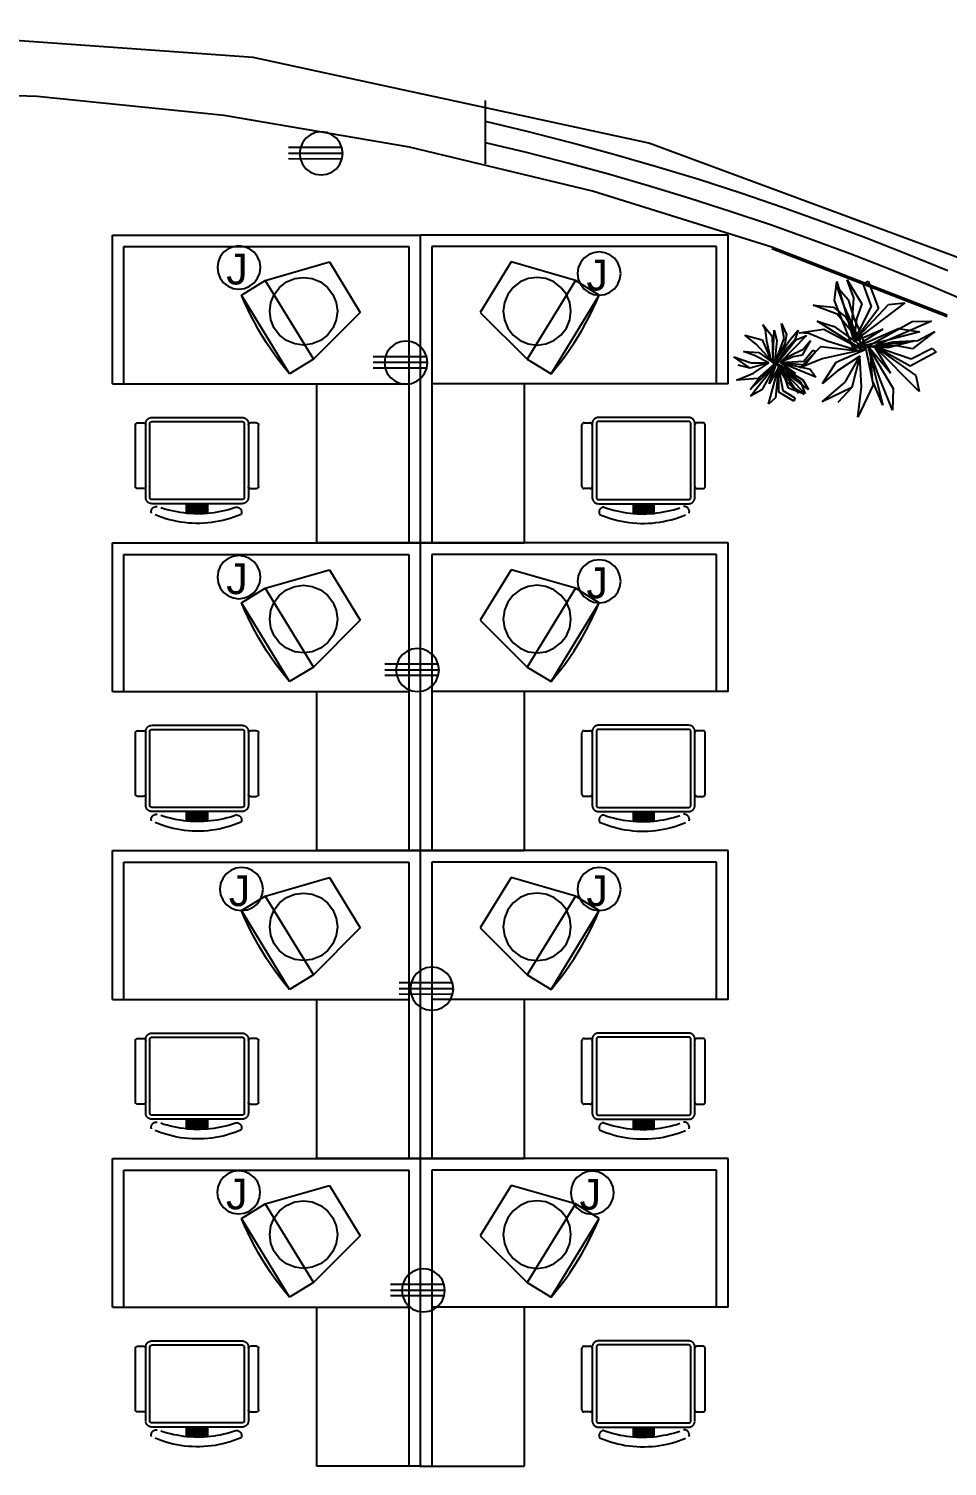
# Model space of a CAD drawing. Header units: centimetres. Extents: x 1966 to 8787, y 7398 to 12383.
# Drawn here: x 7451 to 7810, y 9374 to 9935 of the extents above; entities that cross this region are included whole.
import ezdxf

# ---------------------------------------------------------------- set-up
doc = ezdxf.new("R2010")
doc.units = ezdxf.units.CM
doc.styles.get("Standard").update_dxf_attribs({"font": 'arial.ttf', "height": 10})

# ---------------------------------------------------------------- blocks, each defined once
blk = doc.blocks.new('電腦平面')
for p, q in [((0, 0), (-12.01, -19.65)), ((25.04, -7.24), (0, 0)), ((0.8, -9.9), (-1.3, -12.63)), ((3.53, -7.81), (0.8, -9.9)), ((6.71, -6.49), (3.53, -7.81)), ((25.04, -7.24), (6.27, -37.92)), ((10.12, -6.04), (6.71, -6.49)), ((13.53, -6.49), (10.12, -6.04)), ((16.71, -7.81), (13.53, -6.49)), ((19.44, -9.9), (16.71, -7.81)), ((21.53, -12.63), (19.44, -9.9)), ((34.32, -12.91), (25.04, -7.24)), ((-2.61, -15.81), (-3.06, -19.22)), ((-1.3, -12.63), (-2.61, -15.81)), ((15.55, -43.6), (34.32, -12.91)), ((22.85, -15.81), (21.53, -12.63)), ((23.3, -19.22), (22.85, -15.81)), ((31.89, -18.42), (33.14, -15.68)), ((33.14, -15.68), (34.32, -12.91)), ((-12.01, -19.65), (6.27, -37.92)), ((-3.06, -19.22), (-2.61, -22.63)), ((22.85, -22.63), (23.3, -19.22)), ((29.17, -23.8), (30.57, -21.13)), ((30.57, -21.13), (31.89, -18.42)), ((-2.61, -22.63), (-1.3, -25.81)), ((-1.3, -25.81), (0.8, -28.54)), ((19.44, -28.54), (21.53, -25.81)), ((21.53, -25.81), (22.85, -22.63)), ((26.17, -29.01), (27.71, -26.42)), ((27.71, -26.42), (29.17, -23.8)), ((0.8, -28.54), (3.53, -30.63)), ((3.53, -30.63), (6.71, -31.95)), ((6.71, -31.95), (10.12, -32.4)), ((10.12, -32.4), (13.53, -31.95)), ((13.53, -31.95), (16.71, -30.63)), ((16.71, -30.63), (19.44, -28.54)), ((22.89, -34.06), (24.57, -31.56)), ((24.57, -31.56), (26.17, -29.01)), ((6.27, -37.92), (15.55, -43.6)), ((17.48, -41.29), (19.35, -38.93)), ((19.35, -38.93), (21.15, -36.52)), ((21.15, -36.52), (22.89, -34.06)), ((15.55, -43.6), (17.48, -41.29))]:
    blk.add_line(p, q)
blk = doc.blocks.new('辦公椅')
for p, q in [((-17.61, 0), (-17.76, -0.01)), ((17.61, 0), (-17.61, 0)), ((-24, -2.79), (-24.01, -2.85)), ((-24.01, -26.91), (-24.01, -2.9)), ((-23.99, -2.74), (-24, -2.79)), ((-23.98, -2.69), (-23.99, -2.74)), ((-23.97, -2.64), (-23.98, -2.69)), ((-23.95, -2.59), (-23.97, -2.64)), ((-23.93, -2.55), (-23.95, -2.59)), ((-23.9, -2.5), (-23.93, -2.55)), ((-23.87, -2.45), (-23.9, -2.5)), ((-23.84, -2.41), (-23.87, -2.45)), ((-23.81, -2.37), (-23.84, -2.41)), ((-23.77, -2.33), (-23.81, -2.37)), ((-23.74, -2.3), (-23.77, -2.33)), ((-23.7, -2.26), (-23.74, -2.3)), ((-23.65, -2.23), (-23.7, -2.26)), ((-23.61, -2.21), (-23.65, -2.23)), ((-23.56, -2.18), (-23.61, -2.21)), ((-23.51, -2.16), (-23.56, -2.18)), ((-23.47, -2.14), (-23.51, -2.16)), ((-23.42, -2.13), (-23.47, -2.14)), ((-23.36, -2.11), (-23.42, -2.13)), ((-23.31, -2.11), (-23.36, -2.11)), ((-23.26, -2.1), (-23.31, -2.11)), ((-23.21, -2.1), (-23.26, -2.1)), ((-23.21, -2.1), (-20.81, -2.1)), ((-20.7, -2.11), (-20.76, -2.1)), ((-20.65, -2.11), (-20.7, -2.11)), ((-20.6, -2.13), (-20.65, -2.11)), ((-20.55, -2.14), (-20.6, -2.13)), ((-20.5, -2.16), (-20.55, -2.14)), ((-20.45, -2.18), (-20.5, -2.16)), ((-20.41, -2.21), (-20.45, -2.18)), ((-20.36, -2.23), (-20.41, -2.21)), ((-20.32, -2.26), (-20.36, -2.23)), ((-20.28, -2.3), (-20.32, -2.26)), ((-20.24, -2.33), (-20.28, -2.3)), ((-20.21, -2.37), (-20.24, -2.33)), ((-20.17, -2.41), (-20.21, -2.37)), ((-20.14, -2.45), (-20.17, -2.41)), ((-20.11, -2.5), (-20.14, -2.45)), ((-20.09, -2.55), (-20.11, -2.5)), ((-20.07, -2.59), (-20.09, -2.55)), ((-20.05, -2.64), (-20.07, -2.59)), ((-20.03, -2.69), (-20.05, -2.64)), ((-20.02, -2.74), (-20.03, -2.69)), ((-20.01, -2.79), (-20.02, -2.74)), ((-20.01, -2.4), (-20.01, -2.85)), ((-20.01, -2.85), (-20.01, -2.79)), ((-20.01, -2.85), (-20.01, -2.9)), ((-20.01, -2.9), (-20.01, -26.91)), ((-19.99, -2.09), (-20, -2.24)), ((-19.96, -1.93), (-19.99, -2.09)), ((-19.93, -1.78), (-19.96, -1.93)), ((-19.88, -1.63), (-19.93, -1.78)), ((-19.82, -1.48), (-19.88, -1.63)), ((-19.76, -1.34), (-19.82, -1.48)), ((-19.69, -1.2), (-19.76, -1.34)), ((-19.6, -1.07), (-19.69, -1.2)), ((-19.51, -0.94), (-19.6, -1.07)), ((-19.41, -0.82), (-19.51, -0.94)), ((-19.3, -0.7), (-19.41, -0.82)), ((-19.19, -0.6), (-19.3, -0.7)), ((-19.07, -0.5), (-19.19, -0.6)), ((-18.94, -0.4), (-19.07, -0.5)), ((-18.81, -0.32), (-18.94, -0.4)), ((-18.67, -0.25), (-18.81, -0.32)), ((-18.53, -0.18), (-18.67, -0.25)), ((-18.38, -0.13), (-18.53, -0.18)), ((-18.41, -2.4), (-18.41, -31.21)), ((-18.39, -2.24), (-18.4, -2.3)), ((-18.4, -2.3), (-18.4, -2.35)), ((-18.38, -2.19), (-18.39, -2.24)), ((-18.23, -0.08), (-18.38, -0.13)), ((-18.36, -2.14), (-18.38, -2.19)), ((-18.35, -2.09), (-18.36, -2.14)), ((-18.32, -2.05), (-18.35, -2.09)), ((-18.3, -2), (-18.32, -2.05)), ((-18.27, -1.96), (-18.3, -2)), ((-18.24, -1.91), (-18.27, -1.96)), ((-18.21, -1.87), (-18.24, -1.91)), ((-18.07, -0.05), (-18.23, -0.08)), ((-18.17, -1.83), (-18.21, -1.87)), ((-18.13, -1.8), (-18.17, -1.83)), ((-18.09, -1.77), (-18.13, -1.8)), ((-18.05, -1.74), (-18.09, -1.77)), ((-17.92, -0.02), (-18.07, -0.05)), ((-18.01, -1.71), (-18.05, -1.74)), ((-17.96, -1.68), (-18.01, -1.71)), ((-17.91, -1.66), (-17.96, -1.68)), ((-17.76, -0.01), (-17.92, -0.02)), ((-17.86, -1.64), (-17.91, -1.66)), ((-17.81, -1.63), (-17.86, -1.64)), ((-17.76, -1.62), (-17.81, -1.63)), ((-17.71, -1.61), (-17.76, -1.62)), ((-17.66, -1.6), (-17.71, -1.61)), ((-17.61, -1.6), (-17.66, -1.6)), ((17.61, -1.6), (-17.61, -1.6)), ((17.71, -1.61), (17.66, -1.6)), ((17.76, -1.62), (17.71, -1.61)), ((17.92, -0.02), (17.76, -0.01)), ((17.81, -1.63), (17.76, -1.62)), ((17.86, -1.64), (17.81, -1.63)), ((17.91, -1.66), (17.86, -1.64)), ((17.96, -1.68), (17.91, -1.66)), ((18.07, -0.05), (17.92, -0.02)), ((18.01, -1.71), (17.96, -1.68)), ((18.05, -1.74), (18.01, -1.71)), ((18.09, -1.77), (18.05, -1.74)), ((18.23, -0.08), (18.07, -0.05)), ((18.13, -1.8), (18.09, -1.77)), ((18.17, -1.83), (18.13, -1.8)), ((18.21, -1.87), (18.17, -1.83)), ((18.24, -1.91), (18.21, -1.87)), ((18.38, -0.13), (18.23, -0.08)), ((18.27, -1.96), (18.24, -1.91)), ((18.3, -2), (18.27, -1.96)), ((18.32, -2.05), (18.3, -2)), ((18.35, -2.09), (18.32, -2.05)), ((18.36, -2.14), (18.35, -2.09)), ((18.38, -2.19), (18.36, -2.14)), ((18.53, -0.18), (18.38, -0.13)), ((18.39, -2.24), (18.38, -2.19)), ((18.4, -2.3), (18.39, -2.24)), ((18.4, -2.35), (18.4, -2.3)), ((18.41, -2.4), (18.4, -2.35)), ((18.41, -31.21), (18.41, -2.4)), ((18.67, -0.25), (18.53, -0.18)), ((18.81, -0.32), (18.67, -0.25)), ((18.94, -0.4), (18.81, -0.32)), ((19.07, -0.5), (18.94, -0.4)), ((19.19, -0.6), (19.07, -0.5)), ((19.3, -0.7), (19.19, -0.6)), ((19.41, -0.82), (19.3, -0.7)), ((19.51, -0.94), (19.41, -0.82)), ((19.6, -1.07), (19.51, -0.94)), ((19.69, -1.2), (19.6, -1.07)), ((19.76, -1.34), (19.69, -1.2)), ((19.82, -1.48), (19.76, -1.34)), ((19.88, -1.63), (19.82, -1.48)), ((19.93, -1.78), (19.88, -1.63)), ((19.96, -1.93), (19.93, -1.78)), ((19.99, -2.09), (19.96, -1.93)), ((20, -2.24), (19.99, -2.09)), ((20.01, -2.4), (20, -2.24)), ((20.01, -2.85), (20.01, -2.4)), ((20.02, -2.74), (20.01, -2.79)), ((20.01, -2.79), (20.01, -2.85)), ((20.01, -2.9), (20.01, -2.85)), ((20.01, -26.91), (20.01, -2.9)), ((20.03, -2.69), (20.02, -2.74)), ((20.05, -2.64), (20.03, -2.69)), ((20.07, -2.59), (20.05, -2.64)), ((20.09, -2.55), (20.07, -2.59)), ((20.11, -2.5), (20.09, -2.55)), ((20.14, -2.45), (20.11, -2.5)), ((20.17, -2.41), (20.14, -2.45)), ((20.21, -2.37), (20.17, -2.41)), ((20.24, -2.33), (20.21, -2.37)), ((20.28, -2.3), (20.24, -2.33)), ((20.32, -2.26), (20.28, -2.3)), ((20.36, -2.23), (20.32, -2.26)), ((20.41, -2.21), (20.36, -2.23)), ((20.45, -2.18), (20.41, -2.21)), ((20.5, -2.16), (20.45, -2.18)), ((20.55, -2.14), (20.5, -2.16)), ((20.6, -2.13), (20.55, -2.14)), ((20.65, -2.11), (20.6, -2.13)), ((20.7, -2.11), (20.65, -2.11)), ((20.76, -2.1), (20.7, -2.11)), ((20.81, -2.1), (20.76, -2.1)), ((23.21, -2.1), (20.81, -2.1)), ((23.31, -2.11), (23.26, -2.1)), ((23.36, -2.11), (23.31, -2.11)), ((23.42, -2.13), (23.36, -2.11)), ((23.47, -2.14), (23.42, -2.13)), ((23.51, -2.16), (23.47, -2.14)), ((23.56, -2.18), (23.51, -2.16)), ((23.61, -2.21), (23.56, -2.18)), ((23.65, -2.23), (23.61, -2.21)), ((23.7, -2.26), (23.65, -2.23)), ((23.74, -2.3), (23.7, -2.26)), ((23.77, -2.33), (23.74, -2.3)), ((23.81, -2.37), (23.77, -2.33)), ((23.84, -2.41), (23.81, -2.37)), ((23.87, -2.45), (23.84, -2.41)), ((23.9, -2.5), (23.87, -2.45)), ((23.93, -2.55), (23.9, -2.5)), ((23.95, -2.59), (23.93, -2.55)), ((23.97, -2.64), (23.95, -2.59)), ((23.98, -2.69), (23.97, -2.64)), ((23.99, -2.74), (23.98, -2.69)), ((24, -2.79), (23.99, -2.74)), ((24.01, -2.85), (24, -2.79)), ((24.01, -2.9), (24.01, -2.85)), ((24.01, -26.91), (24.01, -2.9)), ((-24.01, -26.91), (-24.01, -26.96)), ((-24.01, -26.96), (-24, -27.01)), ((-24, -27.01), (-23.99, -27.06)), ((-23.99, -27.06), (-23.98, -27.11)), ((-23.98, -27.11), (-23.97, -27.16)), ((-23.97, -27.16), (-23.95, -27.21)), ((-23.95, -27.21), (-23.93, -27.26)), ((-23.93, -27.26), (-23.9, -27.31)), ((-23.9, -27.31), (-23.87, -27.35)), ((-23.87, -27.35), (-23.84, -27.39)), ((-23.84, -27.39), (-23.81, -27.44)), ((-23.81, -27.44), (-23.77, -27.47)), ((-23.77, -27.47), (-23.74, -27.51)), ((-23.74, -27.51), (-23.7, -27.54)), ((-23.7, -27.54), (-23.65, -27.57)), ((-23.65, -27.57), (-23.61, -27.6)), ((-23.61, -27.6), (-23.56, -27.63)), ((-23.56, -27.63), (-23.51, -27.65)), ((-23.51, -27.65), (-23.47, -27.67)), ((-23.47, -27.67), (-23.42, -27.68)), ((-23.42, -27.68), (-23.36, -27.69)), ((-23.36, -27.69), (-23.31, -27.7)), ((-23.31, -27.7), (-23.26, -27.71)), ((-20.81, -27.71), (-23.21, -27.71)), ((-20.81, -27.71), (-20.76, -27.71)), ((-20.76, -27.71), (-20.7, -27.7)), ((-20.7, -27.7), (-20.65, -27.69)), ((-20.65, -27.69), (-20.6, -27.68)), ((-20.6, -27.68), (-20.55, -27.67)), ((-20.55, -27.67), (-20.5, -27.65)), ((-20.5, -27.65), (-20.45, -27.63)), ((-20.45, -27.63), (-20.41, -27.6)), ((-20.41, -27.6), (-20.36, -27.57)), ((-20.36, -27.57), (-20.32, -27.54)), ((-20.32, -27.54), (-20.28, -27.51)), ((-20.28, -27.51), (-20.24, -27.47)), ((-20.24, -27.47), (-20.21, -27.44)), ((-20.21, -27.44), (-20.17, -27.39)), ((-20.17, -27.39), (-20.14, -27.35)), ((-20.14, -27.35), (-20.11, -27.31)), ((-20.11, -27.31), (-20.09, -27.26)), ((-20.09, -27.26), (-20.07, -27.21)), ((-20.07, -27.21), (-20.05, -27.16)), ((-20.05, -27.16), (-20.03, -27.11)), ((-20.03, -27.11), (-20.02, -27.06)), ((-20.02, -27.06), (-20.01, -27.01)), ((-20.01, -26.91), (-20.01, -26.96)), ((-20.01, -27.01), (-20.01, -26.96)), ((-20.01, -26.96), (-20.01, -31.21)), ((20.01, -26.96), (20.01, -26.91)), ((20.01, -26.96), (20.01, -27.01)), ((20.01, -31.21), (20.01, -26.96)), ((20.01, -27.01), (20.02, -27.06)), ((20.02, -27.06), (20.03, -27.11)), ((20.03, -27.11), (20.05, -27.16)), ((20.05, -27.16), (20.07, -27.21)), ((20.07, -27.21), (20.09, -27.26)), ((20.09, -27.26), (20.11, -27.31)), ((20.11, -27.31), (20.14, -27.35)), ((20.14, -27.35), (20.17, -27.39)), ((20.17, -27.39), (20.21, -27.44)), ((20.21, -27.44), (20.24, -27.47)), ((20.24, -27.47), (20.28, -27.51)), ((20.28, -27.51), (20.32, -27.54)), ((20.32, -27.54), (20.36, -27.57)), ((20.36, -27.57), (20.41, -27.6)), ((20.41, -27.6), (20.45, -27.63)), ((20.45, -27.63), (20.5, -27.65)), ((20.5, -27.65), (20.55, -27.67)), ((20.55, -27.67), (20.6, -27.68)), ((20.6, -27.68), (20.65, -27.69)), ((20.65, -27.69), (20.7, -27.7)), ((20.7, -27.7), (20.76, -27.71)), ((20.81, -27.71), (23.21, -27.71)), ((23.21, -27.71), (23.26, -27.71)), ((23.26, -27.71), (23.31, -27.7)), ((23.31, -27.7), (23.36, -27.69)), ((23.36, -27.69), (23.42, -27.68)), ((23.42, -27.68), (23.47, -27.67)), ((23.47, -27.67), (23.51, -27.65)), ((23.51, -27.65), (23.56, -27.63)), ((23.56, -27.63), (23.61, -27.6)), ((23.61, -27.6), (23.65, -27.57)), ((23.65, -27.57), (23.7, -27.54)), ((23.7, -27.54), (23.74, -27.51)), ((23.74, -27.51), (23.77, -27.47)), ((23.77, -27.47), (23.81, -27.44)), ((23.81, -27.44), (23.84, -27.39)), ((23.84, -27.39), (23.87, -27.35)), ((23.87, -27.35), (23.9, -27.31)), ((23.9, -27.31), (23.93, -27.26)), ((23.93, -27.26), (23.95, -27.21)), ((23.95, -27.21), (23.97, -27.16)), ((23.97, -27.16), (23.98, -27.11)), ((23.98, -27.11), (23.99, -27.06)), ((23.99, -27.06), (24, -27.01)), ((24, -27.01), (24.01, -26.96)), ((-20.01, -31.21), (-20, -31.37)), ((-20, -31.37), (-19.99, -31.52)), ((-19.99, -31.52), (-19.96, -31.68)), ((-19.96, -31.68), (-19.93, -31.83)), ((-19.93, -31.83), (-19.88, -31.98)), ((-19.88, -31.98), (-19.82, -32.13)), ((-19.82, -32.13), (-19.76, -32.27)), ((-19.76, -32.27), (-19.69, -32.41)), ((-19.69, -32.41), (-19.6, -32.55)), ((-19.6, -32.55), (-19.51, -32.67)), ((-19.51, -32.67), (-19.41, -32.79)), ((-19.41, -32.79), (-19.3, -32.91)), ((-19.3, -32.91), (-19.19, -33.02)), ((-19.19, -33.02), (-19.07, -33.12)), ((-19.07, -33.12), (-18.94, -33.21)), ((-18.94, -33.21), (-18.81, -33.29)), ((-18.81, -33.29), (-18.67, -33.36)), ((-18.67, -33.36), (-18.53, -33.43)), ((-18.53, -33.43), (-18.38, -33.48)), ((-18.41, -31.21), (-18.4, -31.26)), ((-18.4, -31.26), (-18.4, -31.32)), ((-18.4, -31.32), (-18.39, -31.37)), ((-18.39, -31.37), (-18.38, -31.42)), ((-18.38, -31.42), (-18.36, -31.47)), ((-18.38, -33.48), (-18.23, -33.53)), ((-18.36, -31.47), (-18.35, -31.52)), ((-18.35, -31.52), (-18.32, -31.57)), ((-18.32, -31.57), (-18.3, -31.61)), ((-18.3, -31.61), (-18.27, -31.66)), ((-18.27, -31.66), (-18.24, -31.7)), ((-18.24, -31.7), (-18.21, -31.74)), ((-18.23, -33.53), (-18.07, -33.57)), ((-18.21, -31.74), (-18.17, -31.78)), ((-18.17, -31.78), (-18.13, -31.81)), ((-18.13, -31.81), (-18.09, -31.85)), ((-18.09, -31.85), (-18.05, -31.88)), ((-18.07, -33.57), (-17.92, -33.59)), ((-18.05, -31.88), (-18.01, -31.9)), ((-18.01, -31.9), (-17.96, -31.93)), ((-17.96, -31.93), (-17.91, -31.95)), ((-17.92, -33.59), (-17.76, -33.61)), ((-17.91, -31.95), (-17.86, -31.97)), ((-17.86, -31.97), (-17.81, -31.98)), ((-17.81, -31.98), (-17.76, -32)), ((-17.76, -32), (-17.71, -32)), ((-17.71, -32), (-17.66, -32.01)), ((-17.61, -32.01), (17.61, -32.01)), ((-17.61, -33.61), (-4.1, -33.61)), ((-4.1, -33.61), (-4.1, -34.34)), ((-4.1, -33.61), (4.1, -33.61)), ((4.1, -33.61), (17.61, -33.61)), ((4.1, -34.34), (4.1, -33.61)), ((17.61, -32.01), (17.66, -32.01)), ((17.61, -33.61), (17.76, -33.61)), ((17.66, -32.01), (17.71, -32)), ((17.71, -32), (17.76, -32)), ((17.76, -32), (17.81, -31.98)), ((17.76, -33.61), (17.92, -33.59)), ((17.81, -31.98), (17.86, -31.97)), ((17.86, -31.97), (17.91, -31.95)), ((17.91, -31.95), (17.96, -31.93)), ((17.92, -33.59), (18.07, -33.57)), ((17.96, -31.93), (18.01, -31.9)), ((18.01, -31.9), (18.05, -31.88)), ((18.05, -31.88), (18.09, -31.85)), ((18.07, -33.57), (18.23, -33.53)), ((18.09, -31.85), (18.13, -31.81)), ((18.13, -31.81), (18.17, -31.78)), ((18.17, -31.78), (18.21, -31.74)), ((18.21, -31.74), (18.24, -31.7)), ((18.23, -33.53), (18.38, -33.48)), ((18.24, -31.7), (18.27, -31.66)), ((18.27, -31.66), (18.3, -31.61)), ((18.3, -31.61), (18.32, -31.57)), ((18.32, -31.57), (18.35, -31.52)), ((18.35, -31.52), (18.36, -31.47)), ((18.36, -31.47), (18.38, -31.42)), ((18.38, -31.42), (18.39, -31.37)), ((18.38, -33.48), (18.53, -33.43)), ((18.39, -31.37), (18.4, -31.32)), ((18.4, -31.32), (18.4, -31.26)), ((18.53, -33.43), (18.67, -33.36)), ((18.67, -33.36), (18.81, -33.29)), ((18.81, -33.29), (18.94, -33.21)), ((18.94, -33.21), (19.07, -33.12)), ((19.07, -33.12), (19.19, -33.02)), ((19.19, -33.02), (19.3, -32.91)), ((19.3, -32.91), (19.41, -32.79)), ((19.41, -32.79), (19.51, -32.67)), ((19.51, -32.67), (19.6, -32.55)), ((19.6, -32.55), (19.69, -32.41)), ((19.69, -32.41), (19.76, -32.27)), ((19.76, -32.27), (19.82, -32.13)), ((19.82, -32.13), (19.88, -31.98)), ((19.88, -31.98), (19.93, -31.83)), ((19.93, -31.83), (19.96, -31.68)), ((19.96, -31.68), (19.99, -31.52)), ((19.99, -31.52), (20, -31.37)), ((-17.36, -36.68), (-17.37, -36.84)), ((-17.37, -36.84), (-17.37, -37)), ((-17.37, -37), (-17.35, -37.16)), ((-17.34, -36.52), (-17.36, -36.68)), ((-17.35, -37.16), (-17.32, -37.32)), ((-17.3, -36.36), (-17.34, -36.52)), ((-17.32, -37.32), (-17.28, -37.48)), ((-17.25, -36.21), (-17.3, -36.36)), ((-17.28, -37.48), (-17.22, -37.63)), ((-17.19, -36.06), (-17.25, -36.21)), ((-17.11, -35.92), (-17.19, -36.06)), ((-17.16, -37.78), (-15.77, -38.35)), ((-17.02, -35.78), (-17.11, -35.92)), ((-16.93, -35.65), (-17.02, -35.78)), ((-16.82, -35.54), (-16.93, -35.65)), ((-16.7, -35.43), (-16.82, -35.54)), ((-16.57, -35.33), (-16.7, -35.43)), ((-16.44, -35.24), (-16.57, -35.33)), ((-16.29, -35.16), (-16.44, -35.24)), ((-16.15, -35.1), (-16.29, -35.16)), ((-15.99, -35.04), (-16.15, -35.1)), ((-15.84, -35), (-15.99, -35.04)), ((-15.68, -34.98), (-15.84, -35)), ((-15.77, -38.35), (-14.37, -38.87)), ((-15.52, -34.97), (-15.68, -34.98)), ((-15.52, -34.97), (-14.27, -35.39)), ((-14.37, -38.87), (-12.94, -39.34)), ((-14.27, -35.39), (-13.01, -35.77)), ((-13.01, -35.77), (-11.75, -36.12)), ((-11.75, -36.12), (-10.47, -36.43)), ((-10.47, -36.43), (-9.18, -36.71)), ((-9.18, -36.71), (-7.89, -36.94)), ((-7.89, -36.94), (-6.59, -37.14)), ((-6.59, -37.14), (-5.28, -37.3)), ((-5.28, -37.3), (-3.98, -37.43)), ((-4.1, -34.34), (4.1, -34.34)), ((-4.1, -34.34), (-4.1, -35.08)), ((-4.1, -35.08), (4.1, -35.08)), ((-4.1, -35.08), (-4.1, -37.41)), ((-4.1, -35.81), (4.1, -35.81)), ((-4.1, -36.33), (4.1, -36.33)), ((-4.1, -36.78), (4.1, -36.78)), ((-4.1, -37.13), (4.1, -37.13)), ((-4.1, -37.34), (4.1, -37.34)), ((-4.1, -37.41), (4.1, -37.41)), ((-3.98, -37.43), (-2.66, -37.51)), ((-2.66, -37.51), (-1.35, -37.56)), ((-1.35, -37.56), (-0.04, -37.57)), ((-0.04, -37.57), (1.28, -37.54)), ((1.28, -37.54), (2.59, -37.47)), ((2.59, -37.47), (3.9, -37.37)), ((3.9, -37.37), (5.21, -37.22)), ((4.1, -35.08), (4.1, -34.34)), ((4.1, -35.81), (4.1, -35.08)), ((4.1, -36.33), (4.1, -35.81)), ((4.1, -36.78), (4.1, -36.33)), ((4.1, -37.13), (4.1, -36.78)), ((4.1, -37.34), (4.1, -37.13)), ((4.1, -37.41), (4.1, -37.34)), ((5.21, -37.22), (6.51, -37.04)), ((6.51, -37.04), (7.81, -36.82)), ((7.81, -36.82), (9.1, -36.57)), ((9.1, -36.57), (10.38, -36.27)), ((10.38, -36.27), (11.65, -35.94)), ((11.65, -35.94), (12.91, -35.58)), ((12.15, -39.45), (13.58, -38.99)), ((12.91, -35.58), (14.17, -35.17)), ((13.58, -38.99), (14.99, -38.48)), ((14.99, -38.48), (16.38, -37.92)), ((15.75, -34.69), (15.58, -34.7)), ((15.93, -34.69), (15.75, -34.69)), ((16.1, -34.7), (15.93, -34.69)), ((16.27, -34.73), (16.1, -34.7)), ((16.44, -34.78), (16.27, -34.73)), ((16.61, -34.84), (16.44, -34.78)), ((16.77, -34.92), (16.61, -34.84)), ((16.92, -35), (16.77, -34.92)), ((17.06, -35.11), (16.92, -35)), ((17.2, -35.22), (17.06, -35.11)), ((17.32, -35.34), (17.2, -35.22)), ((17.43, -35.48), (17.32, -35.34)), ((17.53, -35.62), (17.43, -35.48)), ((17.62, -35.77), (17.53, -35.62)), ((17.69, -35.93), (17.62, -35.77)), ((17.75, -36.1), (17.69, -35.93)), ((17.8, -36.27), (17.75, -36.1)), ((17.75, -37.31), (17.79, -37.14)), ((17.79, -37.14), (17.82, -36.97)), ((17.83, -36.44), (17.8, -36.27)), ((17.82, -36.97), (17.84, -36.79)), ((17.84, -36.62), (17.83, -36.44)), ((17.84, -36.79), (17.84, -36.62)), ((-12.94, -39.34), (-11.51, -39.77)), ((-11.51, -39.77), (-10.06, -40.14)), ((-10.06, -40.14), (-8.59, -40.46)), ((-8.59, -40.46), (-7.12, -40.73)), ((-7.12, -40.73), (-5.63, -40.94)), ((-5.63, -40.94), (-4.14, -41.11)), ((-4.14, -41.11), (-2.65, -41.22)), ((-2.65, -41.22), (-1.15, -41.28)), ((-1.15, -41.28), (0.35, -41.29)), ((0.35, -41.29), (1.84, -41.24)), ((1.84, -41.24), (3.34, -41.14)), ((3.34, -41.14), (4.83, -40.99)), ((4.83, -40.99), (6.31, -40.78)), ((6.31, -40.78), (7.79, -40.53)), ((7.79, -40.53), (9.26, -40.22)), ((9.26, -40.22), (10.71, -39.86)), ((10.71, -39.86), (12.15, -39.45))]:
    blk.add_line(p, q)
blk = doc.blocks.new('盆栽01')
for p, q in [((-10.7, 17.73), (-9.79, 25.18)), ((-9.79, 25.18), (-3.11, 1.76)), ((-7.02, 16), (-9.67, 23.09)), ((-9.67, 23.09), (-5.29, 18.22)), ((-3.06, 18.85), (-5.68, 25.86)), ((-5.68, 25.86), (-0.02, 16.44)), ((0.65, 23.97), (2.42, 25.32)), ((3.73, 15.41), (0.65, 23.97)), ((2.42, 25.32), (6.5, 14.67)), ((-3.38, -0.77), (-10.7, 17.73)), ((-5.29, 18.22), (-3.15, 10.95)), ((-3.8, 9.1), (-3.06, 18.85)), ((16.75, 16.82), (-3.11, 1.76)), ((10.44, 16.25), (16.75, 16.82)), ((-9.56, 12.5), (-18.94, 15.96)), ((-18.94, 15.96), (-11.01, 15.17)), ((-11.01, 15.17), (-6.25, 11.34)), ((-0.67, 1.63), (-9.56, 12.5)), ((-0.67, 1.63), (-7.02, 16)), ((-6.25, 11.34), (-0.67, 1.63)), ((-3.11, 1.76), (10.44, 16.25)), ((-3.11, 1.76), (3.73, 15.41)), ((6.5, 14.67), (-3.11, 1.76)), ((-0.02, 16.44), (-2.06, 10.67)), ((-37.59, 6.43), (-38.59, 8.45)), ((-38.59, 8.45), (-34.94, 3.92)), ((-37.01, 1.87), (-37.59, 6.43)), ((-34.66, -6.31), (-34.15, 6.18)), ((-34.15, 6.18), (-33.19, 2.13)), ((-30.33, 2.96), (-31.35, 8.87)), ((-31.35, 8.87), (-29.38, 4.51)), ((-27.75, 2.68), (-24.87, 6.19)), ((-24.87, 6.19), (-26.08, 2.45)), ((-24.37, 5.16), (-14.78, 6.65)), ((0.21, -1.46), (-17.39, 9.68)), ((-17.39, 9.68), (-10.74, 7.69)), ((-14.78, 6.65), (0.21, -1.46)), ((-10.74, 7.69), (1.6, -1.15)), ((-3.11, 1.76), (-3.8, 9.1)), ((-3.38, -0.77), (14.3, 6.82)), ((8.13, 6.61), (-3.38, -0.77)), ((-3.15, 10.95), (-0.3, 4.55)), ((-2.06, 10.67), (-3.11, 1.76)), ((-3.11, 1.76), (8.13, 6.61)), ((2.29, -0.04), (19.66, 9.65)), ((27.17, 9.72), (4.83, 0.01)), ((14.3, 6.82), (22.59, 5.52)), ((19.66, 9.65), (27.17, 9.72)), ((28.39, 5.74), (19.8, -1.11)), ((21.78, 2.21), (28.39, 5.74)), ((-41.2, 0.76), (-45.59, 4.22)), ((-45.59, 4.22), (-38.84, 2.47)), ((-35.32, -5.6), (-41.2, 0.76)), ((-38.84, 2.47), (-35.32, -5.6)), ((-35.32, -5.6), (-37.01, 1.87)), ((-34.94, 3.92), (-34.66, -6.31)), ((-33.19, 2.13), (-34.08, -6.94)), ((-33.32, -4.92), (-30.33, 2.96)), ((-33.32, -4.92), (-27.75, 2.68)), ((-29.95, 0.89), (-33.32, -4.92)), ((-33.17, -6.96), (-25.75, 2.39)), ((-21.6, 4.15), (-31.77, -6.34)), ((-29.38, 4.51), (-29.95, 0.89)), ((-26.08, 2.45), (-29.22, -0.84)), ((-25.75, 2.39), (-21.6, 4.15)), ((-20.62, 4.92), (-24.37, 5.16)), ((-20.02, 2.22), (-23.22, -3.54)), ((-22.88, -1.24), (-20.02, 2.22)), ((-13.55, 1.97), (-20.62, 4.92)), ((-1.37, -1.82), (-13.55, 1.97)), ((10.1, 2.3), (-3.38, -0.77)), ((1.6, -1.15), (-0.67, 1.63)), ((-0.3, 4.55), (1.6, -1.15)), ((1.29, -0.22), (20.15, 1.99)), ((4.83, 0.01), (12.02, 1.67)), ((13.81, 0.15), (4.83, 0.01)), ((4.83, 0.01), (19.27, -4.97)), ((18.9, -7.81), (4.83, 0.01)), ((4.83, 0.01), (20.99, -11.5)), ((22.38, -17.68), (4.83, 0.01)), ((4.83, 0.01), (11.12, -10.49)), ((20.15, 1.99), (10.07, -0.7)), ((22.59, 5.52), (10.1, 2.3)), ((12.02, 1.67), (21.78, 2.21)), ((19.8, -1.11), (13.81, 0.15)), ((-43.47, -8.57), (-49.88, -4.21)), ((-49.88, -4.21), (-43.2, -6.56)), ((-41.85, -3.7), (-46.15, -2.16)), ((-46.15, -2.16), (-40.2, -2.44)), ((-36.22, -6.57), (-41.85, -3.7)), ((-40.2, -2.44), (-34.08, -6.94)), ((-34.66, -6.31), (-35.32, -5.6)), ((-31.69, -4.24), (-34.08, -6.94)), ((-34.08, -6.94), (-33.32, -4.92)), ((-31.77, -6.34), (-28.16, -3.78)), ((-26.82, -4.22), (-31.77, -6.34)), ((-29.22, -0.84), (-31.69, -4.24)), ((-28.16, -3.78), (-22.88, -1.24)), ((-23.22, -3.54), (-26.82, -4.22)), ((-24.11, -8.47), (-15.95, -0.18)), ((-15.44, -5), (-24.11, -8.47)), ((-22.62, -5.8), (-19.1, -1.63)), ((-17.87, -2.15), (-22.18, -7.46)), ((-19.1, -1.63), (-17.87, -2.15)), ((-15.95, -0.18), (-1.37, -1.82)), ((-1.37, -1.82), (-15.44, -5)), ((-9.99, -6.24), (1.6, -1.15)), ((-0.72, -3.94), (-9.55, -9.67)), ((-6.55, -13.99), (-0.72, -3.94)), ((-0.72, -3.94), (-3.87, -16.07)), ((-3.38, -0.77), (1.29, -0.22)), ((0.21, -1.46), (-1.37, -1.82)), ((-0.1, -15.9), (-0.72, -3.94)), ((1.6, -1.15), (0.21, -1.46)), ((10.07, -0.7), (1.29, -0.22)), ((1.6, -1.15), (4.44, -15.15)), ((11.12, -10.49), (2.29, -0.04)), ((2.29, -0.04), (12.15, -16.58)), ((7.11, -13), (2.29, -0.04)), ((2.29, -0.04), (3.45, -4.61)), ((4.13, -13.37), (3.45, -4.61)), ((3.45, -4.61), (8.12, -23.01)), ((28.92, -2.36), (18.9, -7.81)), ((19.27, -4.97), (27.35, -0.79)), ((27.35, -0.79), (28.92, -2.36)), ((-48.83, -13.23), (-42.25, -10.48)), ((-43.47, -8.57), (-48.22, -7.48)), ((-35.32, -8.94), (-43.48, -16.89)), ((-36.22, -6.57), (-43.47, -8.57)), ((-43.2, -6.56), (-36.22, -6.57)), ((-42.25, -10.48), (-36.22, -6.57)), ((-34.08, -6.94), (-40.51, -12.61)), ((-39.67, -11.92), (-35.32, -8.94)), ((-33.3, -6.96), (-38.93, -17.05)), ((-38.59, -13.35), (-33.3, -6.96)), ((-36.44, -22.69), (-32.5, -8.27)), ((-36.08, -14.69), (-33.3, -6.96)), ((-32.5, -8.27), (-36.08, -14.69)), ((-33.3, -6.96), (-35.32, -8.94)), ((-34.08, -6.94), (-34.66, -6.31)), ((-32.5, -8.27), (-33.64, -20.12)), ((-33.3, -6.96), (-23.05, -13.08)), ((-25.88, -10.73), (-33.17, -6.96)), ((-33.17, -6.96), (-23.92, -13.87)), ((-27.53, -13.04), (-33.17, -6.96)), ((-33.17, -6.96), (-31.48, -9.22)), ((-20.76, -16.96), (-32.5, -8.27)), ((-32.5, -8.27), (-29.49, -11.51)), ((-29.74, -12.89), (-32.5, -8.27)), ((-32.5, -8.27), (-30.76, -17.26)), ((-32.35, -17.92), (-32.5, -8.27)), ((-31.77, -6.34), (-22.62, -5.8)), ((-22.18, -7.46), (-31.77, -6.34)), ((-31.77, -6.34), (-20.18, -9.03)), ((-17.99, -12.15), (-31.77, -6.34)), ((-31.77, -6.34), (-25.88, -10.73)), ((-29.1, -13.93), (-31.48, -9.22)), ((-31.48, -9.22), (-24.68, -18.36)), ((-20.18, -9.03), (-17.99, -12.15)), ((-15.36, -14.59), (-9.99, -6.24)), ((-9.55, -9.67), (-15.36, -14.59)), ((-40.51, -12.61), (-48.83, -13.23)), ((-43.48, -16.89), (-39.67, -11.92)), ((-43.35, -19.46), (-38.59, -13.35)), ((-28.6, -16.38), (-29.74, -12.89)), ((-29.49, -11.51), (-26.28, -16.42)), ((-24.68, -18.36), (-29.1, -13.93)), ((-22.46, -18.79), (-28.6, -16.38)), ((-22.11, -18.57), (-27.53, -13.04)), ((-26.28, -16.42), (-22.46, -18.79)), ((-23.92, -13.87), (-22.11, -18.57)), ((-23.05, -13.08), (-20.76, -16.96)), ((-15.5, -21.69), (-6.55, -13.99)), ((-3.87, -16.07), (-15.5, -21.69)), ((-3.87, -16.07), (-9.4, -22)), ((4.44, -15.15), (-1.61, -27.68)), ((-1.61, -27.68), (-0.1, -15.9)), ((8.12, -23.01), (4.13, -13.37)), ((11.95, -24.97), (7.11, -13)), ((12.15, -16.58), (11.95, -24.97)), ((20.99, -11.5), (22.38, -17.68)), ((-38.93, -17.05), (-43.35, -19.46)), ((-33.64, -20.12), (-36.44, -22.69)), ((-26.51, -21.5), (-32.35, -17.92)), ((-30.76, -17.26), (-26.17, -20.21)), ((-26.17, -20.21), (-26.51, -21.5))]:
    blk.add_line(p, q)
blk = doc.blocks.new('網路出線口')
for p, q in [((-8.36, 12.46), (-9.2, 10.43)), ((-7.03, 14.19), (-8.36, 12.46)), ((-5.29, 15.53), (-7.03, 14.19)), ((-3.26, 16.37), (-5.29, 15.53)), ((-1.09, 16.65), (-3.26, 16.37)), ((1.09, 16.37), (-1.09, 16.65)), ((3.11, 15.53), (1.09, 16.37)), ((4.85, 14.19), (3.11, 15.53)), ((6.19, 12.46), (4.85, 14.19)), ((7.03, 10.43), (6.19, 12.46)), ((-9.2, 10.43), (-9.49, 8.26)), ((-9.49, 8.26), (-9.2, 6.08)), ((-9.2, 6.08), (-8.36, 4.06)), ((6.19, 4.06), (7.03, 6.08)), ((7.31, 8.26), (7.03, 10.43)), ((7.03, 6.08), (7.31, 8.26)), ((-8.36, 4.06), (-7.03, 2.32)), ((-7.03, 2.32), (-5.29, 0.98)), ((-5.29, 0.98), (-3.26, 0.14)), ((-3.26, 0.14), (-1.09, -0.14)), ((-1.09, -0.14), (1.09, 0.14)), ((1.09, 0.14), (3.11, 0.98)), ((3.11, 0.98), (4.85, 2.32)), ((4.85, 2.32), (6.19, 4.06))]:
    blk.add_line(p, q)
blk.add_text('J', height=12).set_placement((-6.03, 1.65))
blk = doc.blocks.new('三連插座')
for p, q in [((-7.27, 12.6), (-8.11, 10.57)), ((-5.94, 14.34), (-7.27, 12.6)), ((-4.2, 15.67), (-5.94, 14.34)), ((-2.17, 16.51), (-4.2, 15.67)), ((0, 16.8), (-2.17, 16.51)), ((2.17, 16.51), (0, 16.8)), ((4.2, 15.67), (2.17, 16.51)), ((5.94, 14.34), (4.2, 15.67)), ((7.27, 12.6), (5.94, 14.34)), ((8.11, 10.57), (7.27, 12.6)), ((8.11, 10.73), (-12.77, 10.73)), ((8.4, 8.4), (-12.77, 8.4)), ((8.11, 6.23), (-12.77, 6.24)), ((-8.11, 10.57), (-8.4, 8.4)), ((-8.4, 8.4), (-8.11, 6.23)), ((-8.11, 6.23), (-7.27, 4.2)), ((7.27, 4.2), (8.11, 6.23)), ((8.4, 8.4), (8.11, 10.57)), ((8.11, 6.23), (8.4, 8.4)), ((-7.27, 4.2), (-5.94, 2.46)), ((-5.94, 2.46), (-4.2, 1.13)), ((-4.2, 1.13), (-2.17, 0.29)), ((-2.17, 0.29), (0, 0)), ((0, 0), (2.17, 0.29)), ((2.17, 0.29), (4.2, 1.13)), ((4.2, 1.13), (5.94, 2.46)), ((5.94, 2.46), (7.27, 4.2))]:
    blk.add_line(p, q)

msp = doc.modelspace()

# ---------------------------------------------------------------- linework, layer by layer
for p, q in [((7538.94, 9923.53), (7381.51, 9934.73)), ((7693.19, 9890.16), (7538.94, 9923.53)), ((7454.77, 9908.26), (7381.51, 9910.73)), ((7527.7, 9900.87), (7454.77, 9908.26)), ((7629.51, 9898.52), (7629.51, 9906.73)), ((7599.96, 9888.58), (7527.7, 9900.87)), ((7646.27, 9894.52), (7629.51, 9898.52)), ((7629.51, 9890.31), (7629.51, 9898.52)), ((7662.97, 9890.25), (7646.27, 9894.52)), ((7671.23, 9871.45), (7599.96, 9888.58)), ((7645.57, 9886.45), (7629.51, 9890.31)), ((7629.51, 9882.09), (7629.51, 9890.31)), ((7661.58, 9882.35), (7645.57, 9886.45)), ((7679.6, 9885.73), (7662.97, 9890.25)), ((7841.16, 9835.29), (7693.19, 9890.16)), ((7677.52, 9878), (7661.58, 9882.35)), ((7696.16, 9880.95), (7679.6, 9885.73)), ((7712.64, 9875.91), (7696.16, 9880.95)), ((7693.39, 9873.42), (7677.52, 9878)), ((7729.04, 9870.61), (7712.64, 9875.91)), ((7741.19, 9849.56), (7671.23, 9871.45)), ((7709.19, 9868.6), (7693.39, 9873.42)), ((7745.35, 9865.06), (7729.04, 9870.61)), ((7724.92, 9863.55), (7709.19, 9868.6)), ((7761.57, 9859.25), (7745.35, 9865.06)), ((7740.56, 9858.25), (7724.92, 9863.55)), ((7756.13, 9852.72), (7740.56, 9858.25)), ((7777.71, 9853.19), (7761.57, 9859.25)), ((7484.11, 9796.3), (7484.11, 9854.3)), ((7484.11, 9854.3), (7604.11, 9854.3)), ((7484.11, 9796.3), (7484.11, 9854.3)), ((7484.11, 9854.3), (7604.11, 9854.3)), ((7724.11, 9854.3), (7604.11, 9854.3)), ((7604.11, 9854.3), (7604.11, 9734.3)), ((7724.11, 9854.3), (7604.11, 9854.3)), ((7604.11, 9854.3), (7604.11, 9734.3)), ((7604.11, 9854.3), (7604.11, 9734.3)), ((7604.11, 9854.3), (7604.11, 9734.3)), ((7724.11, 9796.3), (7724.11, 9854.3)), ((7724.11, 9796.3), (7724.11, 9854.3)), ((7771.61, 9846.96), (7756.13, 9852.72)), ((7793.74, 9846.88), (7777.71, 9853.19)), ((7488.61, 9796.3), (7488.61, 9849.8)), ((7488.61, 9849.8), (7599.61, 9849.8)), ((7488.61, 9796.3), (7488.61, 9849.8)), ((7488.61, 9849.8), (7599.61, 9849.8)), ((7599.61, 9849.8), (7599.61, 9734.3)), ((7599.61, 9849.8), (7599.61, 9734.3)), ((7719.61, 9849.8), (7608.61, 9849.8)), ((7608.61, 9849.8), (7608.61, 9734.3)), ((7719.61, 9849.8), (7608.61, 9849.8)), ((7608.61, 9849.8), (7608.61, 9734.3)), ((7719.61, 9796.3), (7719.61, 9849.8)), ((7719.61, 9796.3), (7719.61, 9849.8)), ((7809.51, 9823.01), (7741.19, 9849.56)), ((7809.51, 9822.41), (7741.19, 9848.96)), ((7787.01, 9840.96), (7771.61, 9846.96)), ((7809.68, 9840.32), (7793.74, 9846.88)), ((7802.31, 9834.74), (7787.01, 9840.96)), ((7817.51, 9828.28), (7802.31, 9834.74)), ((7484.11, 9796.3), (7599.61, 9796.3)), ((7484.11, 9796.3), (7599.61, 9796.3)), ((7563.61, 9796.3), (7563.61, 9734.3)), ((7563.61, 9796.3), (7563.61, 9734.3)), ((7724.11, 9796.3), (7608.61, 9796.3)), ((7724.11, 9796.3), (7608.61, 9796.3)), ((7644.61, 9796.3), (7644.61, 9734.3)), ((7644.61, 9796.3), (7644.61, 9734.3)), ((7484.11, 9676.3), (7484.11, 9734.3)), ((7484.11, 9734.3), (7604.11, 9734.3)), ((7484.11, 9676.3), (7484.11, 9734.3)), ((7484.11, 9734.3), (7604.11, 9734.3)), ((7488.61, 9676.3), (7488.61, 9729.8)), ((7488.61, 9729.8), (7599.61, 9729.8)), ((7488.61, 9676.3), (7488.61, 9729.8)), ((7488.61, 9729.8), (7599.61, 9729.8)), ((7604.11, 9734.3), (7563.61, 9734.3)), ((7604.11, 9734.3), (7563.61, 9734.3)), ((7599.61, 9729.8), (7599.61, 9614.3)), ((7599.61, 9729.8), (7599.61, 9614.3)), ((7604.11, 9734.3), (7644.61, 9734.3)), ((7724.11, 9734.3), (7604.11, 9734.3)), ((7604.11, 9734.3), (7604.11, 9614.3)), ((7604.11, 9734.3), (7644.61, 9734.3)), ((7724.11, 9734.3), (7604.11, 9734.3)), ((7604.11, 9734.3), (7604.11, 9614.3)), ((7604.11, 9734.3), (7604.11, 9614.3)), ((7604.11, 9734.3), (7604.11, 9614.3)), ((7719.61, 9729.8), (7608.61, 9729.8)), ((7608.61, 9729.8), (7608.61, 9614.3)), ((7719.61, 9729.8), (7608.61, 9729.8)), ((7608.61, 9729.8), (7608.61, 9614.3)), ((7719.61, 9676.3), (7719.61, 9729.8)), ((7719.61, 9676.3), (7719.61, 9729.8)), ((7724.11, 9676.3), (7724.11, 9734.3)), ((7724.11, 9676.3), (7724.11, 9734.3)), ((7484.11, 9676.3), (7599.61, 9676.3)), ((7484.11, 9676.3), (7599.61, 9676.3)), ((7563.61, 9676.3), (7563.61, 9614.3)), ((7563.61, 9676.3), (7563.61, 9614.3)), ((7724.11, 9676.3), (7608.61, 9676.3)), ((7724.11, 9676.3), (7608.61, 9676.3)), ((7644.61, 9676.3), (7644.61, 9614.3)), ((7644.61, 9676.3), (7644.61, 9614.3)), ((7484.11, 9556.3), (7484.11, 9614.3)), ((7484.11, 9614.3), (7604.11, 9614.3)), ((7484.11, 9556.3), (7484.11, 9614.3)), ((7484.11, 9614.3), (7604.11, 9614.3)), ((7604.11, 9614.3), (7563.61, 9614.3)), ((7604.11, 9614.3), (7563.61, 9614.3)), ((7604.11, 9614.3), (7644.61, 9614.3)), ((7724.11, 9614.3), (7604.11, 9614.3)), ((7604.11, 9614.3), (7604.11, 9494.3)), ((7604.11, 9614.3), (7644.61, 9614.3)), ((7724.11, 9614.3), (7604.11, 9614.3)), ((7604.11, 9614.3), (7604.11, 9494.3)), ((7604.11, 9614.3), (7604.11, 9494.3)), ((7604.11, 9614.3), (7604.11, 9494.3)), ((7724.11, 9556.3), (7724.11, 9614.3)), ((7724.11, 9556.3), (7724.11, 9614.3)), ((7488.61, 9556.3), (7488.61, 9609.8)), ((7488.61, 9609.8), (7599.61, 9609.8)), ((7488.61, 9556.3), (7488.61, 9609.8)), ((7488.61, 9609.8), (7599.61, 9609.8)), ((7599.61, 9609.8), (7599.61, 9494.3)), ((7599.61, 9609.8), (7599.61, 9494.3)), ((7719.61, 9609.8), (7608.61, 9609.8)), ((7608.61, 9609.8), (7608.61, 9494.3)), ((7719.61, 9609.8), (7608.61, 9609.8)), ((7608.61, 9609.8), (7608.61, 9494.3)), ((7719.61, 9556.3), (7719.61, 9609.8)), ((7719.61, 9556.3), (7719.61, 9609.8)), ((7484.11, 9556.3), (7599.61, 9556.3)), ((7484.11, 9556.3), (7599.61, 9556.3)), ((7563.61, 9556.3), (7563.61, 9494.3)), ((7563.61, 9556.3), (7563.61, 9494.3)), ((7724.11, 9556.3), (7608.61, 9556.3)), ((7724.11, 9556.3), (7608.61, 9556.3)), ((7644.61, 9556.3), (7644.61, 9494.3)), ((7644.61, 9556.3), (7644.61, 9494.3)), ((7484.11, 9436.3), (7484.11, 9494.3)), ((7484.11, 9494.3), (7604.11, 9494.3)), ((7484.11, 9436.3), (7484.11, 9494.3)), ((7484.11, 9494.3), (7604.11, 9494.3)), ((7604.11, 9494.3), (7563.61, 9494.3)), ((7604.11, 9494.3), (7563.61, 9494.3)), ((7604.11, 9494.3), (7644.61, 9494.3)), ((7724.11, 9494.3), (7604.11, 9494.3)), ((7604.11, 9494.3), (7604.11, 9374.3)), ((7604.11, 9494.3), (7644.61, 9494.3)), ((7724.11, 9494.3), (7604.11, 9494.3)), ((7604.11, 9494.3), (7604.11, 9374.3)), ((7604.11, 9494.3), (7604.11, 9374.3)), ((7604.11, 9494.3), (7604.11, 9374.3)), ((7724.11, 9436.3), (7724.11, 9494.3)), ((7724.11, 9436.3), (7724.11, 9494.3)), ((7488.61, 9436.3), (7488.61, 9489.8)), ((7488.61, 9489.8), (7599.61, 9489.8)), ((7488.61, 9436.3), (7488.61, 9489.8)), ((7488.61, 9489.8), (7599.61, 9489.8)), ((7599.61, 9489.8), (7599.61, 9374.3)), ((7599.61, 9489.8), (7599.61, 9374.3)), ((7719.61, 9489.8), (7608.61, 9489.8)), ((7608.61, 9489.8), (7608.61, 9374.3)), ((7719.61, 9489.8), (7608.61, 9489.8)), ((7608.61, 9489.8), (7608.61, 9374.3)), ((7719.61, 9436.3), (7719.61, 9489.8)), ((7719.61, 9436.3), (7719.61, 9489.8)), ((7484.11, 9436.3), (7599.61, 9436.3)), ((7484.11, 9436.3), (7599.61, 9436.3)), ((7563.61, 9436.3), (7563.61, 9374.3)), ((7563.61, 9436.3), (7563.61, 9374.3)), ((7724.11, 9436.3), (7608.61, 9436.3)), ((7724.11, 9436.3), (7608.61, 9436.3)), ((7644.61, 9436.3), (7644.61, 9374.3)), ((7644.61, 9436.3), (7644.61, 9374.3)), ((7604.11, 9374.3), (7563.61, 9374.3)), ((7604.11, 9374.3), (7563.61, 9374.3)), ((7604.11, 9374.3), (7644.61, 9374.3)), ((7604.11, 9374.3), (7644.61, 9374.3))]:
    msp.add_line(p, q)

# ---------------------------------------------------------------- block references
for name, p in [('三連插座', (7565.47, 9877.72)), ('網路出線口', (7534.49, 9833.39)), ('網路出線口', (7674.91, 9831.05)), ('電腦平面', (7639.51, 9843.82)), ('電腦平面', (7639.51, 9843.82)), ('盆栽01', (7776.22, 9811)), ('三連插座', (7598.53, 9796.16)), ('辦公椅', (7691.14, 9783.18)), ('辦公椅', (7691.14, 9783.18)), ('網路出線口', (7534.49, 9712.67)), ('電腦平面', (7639.51, 9723.82)), ('電腦平面', (7639.51, 9723.82)), ('網路出線口', (7674.91, 9711.05)), ('三連插座', (7603.03, 9676.3)), ('辦公椅', (7691.14, 9663.18)), ('辦公椅', (7691.14, 9663.18)), ('網路出線口', (7535.49, 9591.05)), ('網路出線口', (7674.91, 9591.05)), ('電腦平面', (7639.51, 9603.82)), ('電腦平面', (7639.51, 9603.82)), ('三連插座', (7608.61, 9552.05)), ('辦公椅', (7691.14, 9543.18)), ('辦公椅', (7691.14, 9543.18)), ('網路出線口', (7534.4, 9472.83)), ('網路出線口', (7672.22, 9472.7)), ('電腦平面', (7639.51, 9483.82)), ('電腦平面', (7639.51, 9483.82)), ('三連插座', (7605.32, 9434.46)), ('辦公椅', (7691.14, 9423.18)), ('辦公椅', (7691.14, 9423.18))]:
    msp.add_blockref(name, p)
at = {"xscale": -1, "rotation": 359.9999999880245}
for name, p in [('電腦平面', (7568.72, 9843.82)), ('電腦平面', (7568.72, 9843.82)), ('辦公椅', (7517.09, 9783.18)), ('辦公椅', (7517.09, 9783.18)), ('電腦平面', (7568.72, 9723.82)), ('電腦平面', (7568.72, 9723.82)), ('辦公椅', (7517.09, 9663.18)), ('辦公椅', (7517.09, 9663.18)), ('電腦平面', (7568.72, 9603.82)), ('電腦平面', (7568.72, 9603.82)), ('辦公椅', (7517.09, 9543.18)), ('辦公椅', (7517.09, 9543.18)), ('電腦平面', (7568.72, 9483.82)), ('電腦平面', (7568.72, 9483.82)), ('辦公椅', (7517.09, 9423.18)), ('辦公椅', (7517.09, 9423.18))]:
    msp.add_blockref(name, p, dxfattribs=at)

doc.saveas('drawing.dxf')
